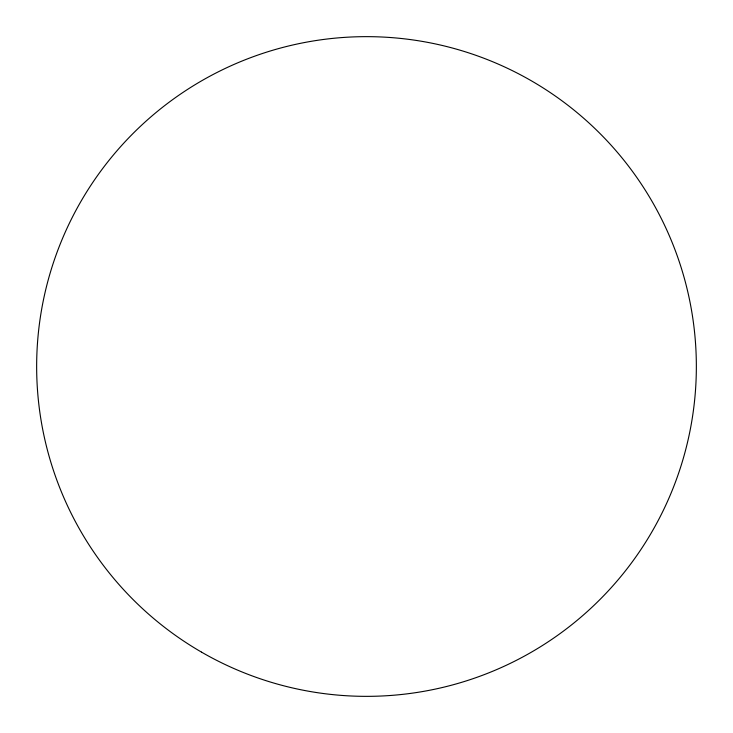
<?xml version="1.0" encoding="UTF-8"?>
<svg xmlns="http://www.w3.org/2000/svg" width="733" height="733" viewBox="0 0 733 733"><rect width="100%" height="100%" fill="white"/><g stroke="black" fill="none" stroke-linecap="round" stroke-linejoin="round"><path stroke-width="1.1" d="M201.575 652.159A329.85 329.85 0 0 0 696.35 366.5A329.85 329.85 0 0 0 201.575 80.841A329.85 329.85 0 0 0 201.575 652.159"/></g></svg>
